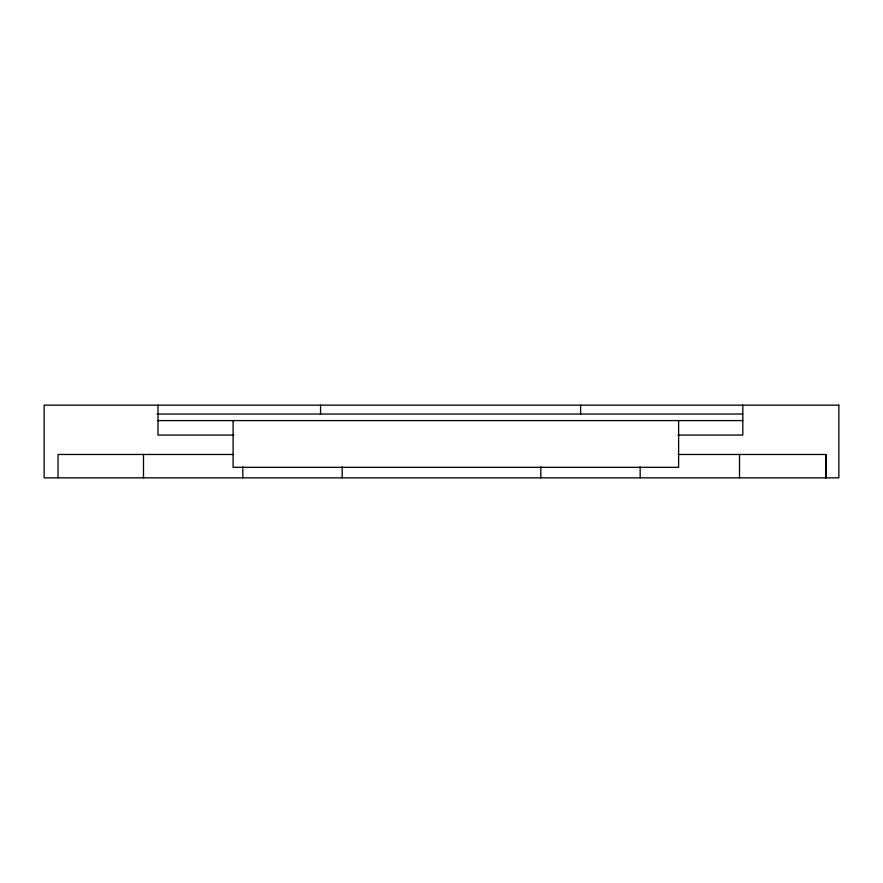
<?xml version="1.0" encoding="UTF-8"?>
<svg xmlns="http://www.w3.org/2000/svg" width="883" height="883" viewBox="0 0 883 883"><rect width="100%" height="100%" fill="white"/><g stroke="black" fill="none" stroke-linecap="round" stroke-linejoin="round"><path stroke-width="1.32" d="M825.881 454.469L825.826 477.846L825.881 454.469L678.376 454.469M157.218 414.039L742.769 414.039M157.582 420.584L742.813 420.584M233.874 435.076L158.013 435.076L158.013 405.154M677.989 435.076L742.813 435.076L742.813 405.154M233.167 454.469L58.046 454.469L58.046 477.846M739.513 454.469L739.513 477.846M678.619 420.584L678.619 467.328L233.112 467.328L233.112 420.584M640.175 466.842L640.175 477.846M580.606 405.154L580.606 414.149M540.837 466.842L540.837 477.846M342.163 466.842L342.163 477.846M320.562 405.154L320.562 414.149M242.825 466.842L242.825 477.846M143.488 454.469L143.488 477.846M838.85 405.154L44.15 405.154L44.15 477.846L838.85 477.846L838.85 405.154"/></g></svg>
